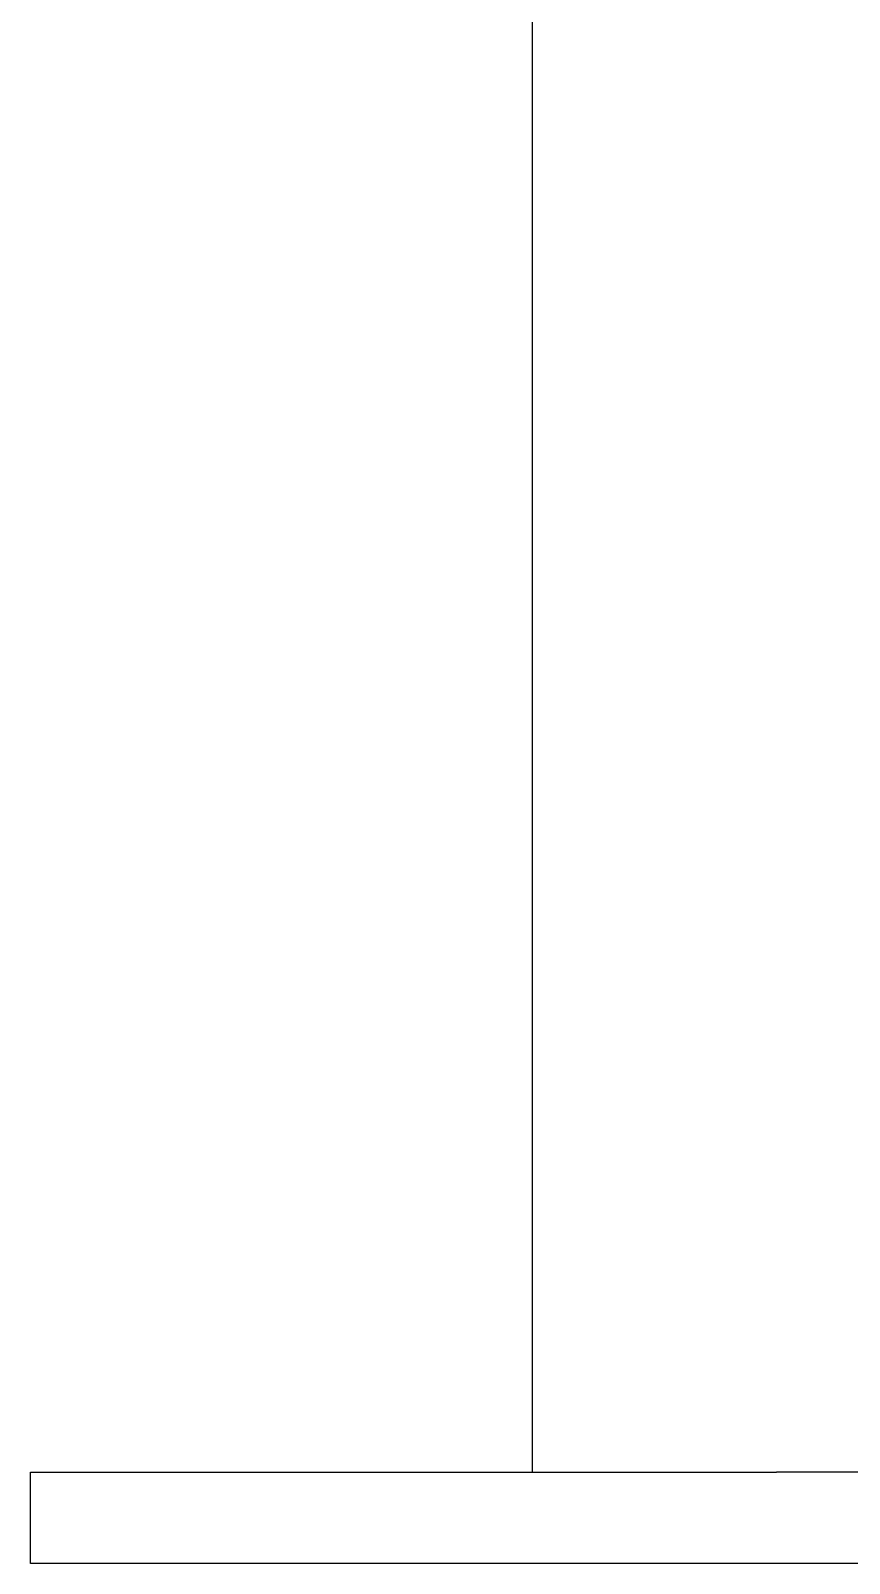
# Model space of a CAD drawing. Header units: millimetres. Extents: x 153 to 4750, y 92 to 3343.
# Drawn here: x 826.4 to 853.3, y 1073.6 to 1124.1 of the extents above; entities that cross this region are included whole.
import ezdxf

# ---------------------------------------------------------------- set-up
doc = ezdxf.new("R2010")
doc.units = ezdxf.units.MM

msp = doc.modelspace()

# ---------------------------------------------------------------- linework, layer by layer
for p, q in [((842.881, 1146.616), (842.881, 1076.616)), ((826.381, 1073.616), (826.381, 1076.616)), ((826.381, 1076.616), (826.882, 1076.616)), ((826.882, 1076.616), (828.488, 1076.616)), ((828.488, 1076.616), (831.271, 1076.616)), ((831.271, 1076.616), (835.168, 1076.616)), ((835.168, 1076.616), (839.965, 1076.616)), ((839.965, 1076.616), (842.881, 1076.616)), ((842.881, 1076.616), (845.338, 1076.616)), ((845.338, 1076.616), (850.922, 1076.616)), ((853.881, 1076.616), (850.922, 1076.616)), ((826.882, 1073.616), (826.381, 1073.616)), ((828.488, 1073.616), (826.882, 1073.616)), ((831.271, 1073.616), (828.488, 1073.616)), ((835.168, 1073.616), (831.271, 1073.616)), ((839.965, 1073.616), (835.168, 1073.616)), ((845.338, 1073.616), (839.965, 1073.616)), ((850.922, 1073.616), (845.338, 1073.616)), ((856.381, 1073.616), (850.922, 1073.616))]:
    msp.add_line(p, q)

doc.saveas('drawing.dxf')
